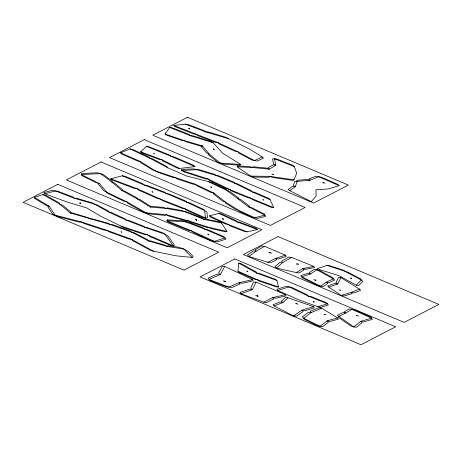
<?xml version="1.0" encoding="UTF-8"?>
<svg xmlns="http://www.w3.org/2000/svg" width="462" height="462" viewBox="0 0 462 462"><rect width="100%" height="100%" fill="white"/><g stroke="black" fill="none" stroke-linecap="round" stroke-linejoin="round"><path stroke-width="0.69" d="M34.483 197.384L34.471 198.319L46.339 205.492L49.319 206.352L55.07 215.153L58.021 216.597L79.308 222.089L81.676 222.02L106.918 230.33L131.71 239.333L153.546 251.218L175.958 255.798L192.094 257.426L193.226 256.901C187.058 247.748 178.032 246.875 167.816 245.79L167.059 246.419L148.452 240.933L131.41 232.063L110.245 224.497L70.282 212.994L59.529 203.985L43.018 194.583L34.483 197.384L49.319 206.352L47.805 206.768L52.408 213.814L55.07 215.153L81.676 222.02L84.009 223.464L104.198 230.116L106.918 230.33L108.98 231.774L128.817 238.97L131.71 239.333L132.577 240.662L150.046 250.167L153.546 251.218M296.315 303.644L295.986 303.759M237.97 271.182L238.71 263.115L241.857 263.998L256.196 271.962L256.629 273.077L276.934 280.526L278.511 286.983L276.057 286.821L258.691 280.861L256.808 279.527L237.97 271.182L238.97 272.366L254.036 279.042L256.808 279.527L278.511 286.983M237.116 166.817L237.289 165.95L249.515 166.511L252.402 167.51L269.317 169.144L275.814 165.263L274.509 158.807L272.488 158.853L273.539 164.016L275.814 165.263L273.134 164.813L267.937 167.92L269.317 169.144L266.453 168.058L252.922 166.753L252.402 167.51L237.116 166.817L250.699 176.103L254.054 177.067L269.265 177.269L269.71 176.357L294.046 179.81L296.702 173.267L294.294 166.586L292.925 165.344L277.096 159.119L274.509 158.807L294.294 166.586M256.017 282.074L252.466 289.709L240.835 293.716L240.061 292.44L249.365 289.229L252.466 289.709L250.687 288.219L253.528 282.109L256.017 282.074L285.539 294.71L286.094 295.905L275.739 298.209L272.592 297.597L263.756 302.194L240.835 293.716M340.944 277.656L337.774 283.951L328.759 287.098L327.72 285.909L334.933 283.385L337.774 283.951L335.955 282.588L338.496 277.552L340.944 277.656L359.511 289.085L360.649 290.292L353.99 292.983L351.189 292.452L341.216 295.414L328.759 287.098M224.74 266.407L220.334 274.497L209.003 279.435L208.154 278.078L217.215 274.128L220.334 274.497L218.642 272.944L222.17 266.476L224.74 266.407L252.639 279.631L253.124 280.838L242.244 283.298L239.033 282.704L228.8 287.075L226.259 286.792L210.424 280.682L209.003 279.435L228.8 287.075L231.803 287.503L239.986 284.003L239.033 282.704L252.639 279.631M165.021 133.974L183.668 140.384L185.591 141.626L200.6 146.056L202.437 145.917L201.074 146.339L206.468 152.795L209.176 153.985L202.437 145.917L183.668 140.384L181.514 140.327L166.591 135.199L165.021 133.974L169.71 127.466L172.418 127.835L189.033 134.442L190.477 135.724L213.201 142.775L222.73 153.332L240.76 164.397L240.009 165.2L223.625 164.177L217.319 161.995L208.437 154.695L209.176 153.985L220.276 163.115L240.76 164.397M356.277 285.221L361.267 280.041L360.955 279.036L348.284 272.309L326.905 265.419L316.955 268.78L338.998 275.67L356.277 285.221L358.87 285.493L362.866 281.346L361.267 280.041L345.426 271.627L343.809 270.409L328.996 265.436L326.905 265.419M287.918 297.759L282.958 302.506L274.11 305.977L273.036 304.764L280.111 301.986L282.958 302.506L281.364 301.236L285.331 297.441L287.918 297.759L313.588 306.653L314.327 307.894L304.966 310.707L301.888 310.169L293.572 315.939L274.11 305.977M140.662 151.807L146.408 146.373L149.572 146.939L169.485 154.995L171.298 156.439L194.952 166.574L179.591 168.486L176.698 167.85L162.63 160.88L162.006 159.777L140.662 151.807L142.313 153.118L159.39 159.494L162.006 159.777L179.591 168.486M276.443 268.075L282.727 262.555L291.499 257.409L313.802 266.401L314.512 267.538L305.578 269.334L302.633 268.653L296.309 272.574L276.443 268.075L274.994 266.724L280.018 262.306L282.727 262.555L281.577 261.203L288.594 257.086L291.499 257.409M248.775 256.45L256.063 251.218L264.576 246.338L285.401 255.122L286.336 256.341L278.361 259.009L275.433 258.46L267.902 262.243L248.775 256.45L247.441 255.105L253.274 250.924L256.063 251.218L254.885 249.89L261.694 245.986L264.576 246.338M289.651 190.633L295.339 186.712L297.135 181.381L296.743 180.342L306.993 179.447L309.95 180.267L318.705 176.732L321.604 177.264L337.901 184.396L339.079 185.649L328.332 188.964L315.869 189.778L316.158 195.871L311.371 201.623L289.651 190.633L288.167 189.42L292.717 186.278L295.339 186.712L293.376 185.47L294.814 181.208L297.135 181.381L309.95 180.267L308.859 179.048L315.864 176.218L318.705 176.732L339.079 185.649M188.739 128.396L189.085 128.217M188.97 128.748L189.79 128.985M153.742 153.344L154.089 153.165M153.811 153.592L154.735 153.944M79.926 202.835L80.273 202.651M79.995 203.078L80.919 203.43M213.785 149.711L214.131 149.532M151.958 191.643L152.304 191.464M152.61 192.059L152.934 192.273M121.546 232.328L121.893 232.149M211.417 187.688L211.763 187.508M273.088 174.347L273.66 174.336M196.315 219.779L196.679 219.947M196.362 220.414L196.708 220.235M222.401 218.618L222.748 218.439M263.357 200.213L263.704 200.034M208.472 235.019L208.818 234.84M322.857 182.733L323.429 182.715M323.706 182.761L323.637 182.987M246.829 271.096L247.176 270.917M247.517 271.494L247.02 271.385M296.789 263.946L297.361 263.935M297.187 264.114L296.904 263.889M315.159 280.099L315.223 279.874M296.633 303.725L296.564 303.95M351.357 278.875L351.703 278.696M314.2 301.819L313.288 301.467M313.767 302.327L314.12 302.142M340.436 290.246L340.506 290.021M340.841 290.413L340.91 290.188M324.087 314.212L324.018 314.437M357.103 315.586L357.034 315.812M262.277 156.947L254.389 160.574L251.472 159.858L238.38 152.864L238.028 151.836L218.307 142.787L173.77 125.439L185.406 124.18L187.947 124.445L204.037 130.567L205.521 131.832L228.592 138.756L248.602 148.625L262.277 156.947L263.479 158.166L257.172 161.071L254.389 160.574L238.028 151.836L235.089 151.247L219.311 144.005L218.307 142.787L215.546 142.435L197.794 135.649L196.113 134.309L193.249 133.876L175.375 126.784L173.77 125.439M323.296 182.785L323.03 182.652M120.594 152.83L130.036 148.903L133.062 149.561L149.059 157.092L150.035 158.322L167.423 167.648L186.544 176.005L211.29 182.317L225.681 189.125L226.444 190.257L248.978 207.097L264.934 215.119L265.789 216.28L257.582 218.382L252.056 217.29L239.045 211.226L238.415 210.17L225.433 202.073L214.102 193.185L195.345 184.24L152.587 169.906L140.488 162.497L140.494 161.544L120.594 152.83L121.725 154.06L137.641 161.036L140.494 161.544L157.271 172.066L173.059 177.564L175.352 177.679L177.165 178.956L193.162 184.199L195.345 184.24L196.171 185.406L211.174 192.567L214.102 193.185L213.427 193.901L222.493 201.01L225.433 202.073L225.185 202.893L235.574 209.367L238.415 210.17L254.683 217.746L264.934 215.119L264.501 214.097L251.732 207.681L248.978 207.097L249.665 206.41L240.829 199.572L237.93 198.556L238.513 197.84L229.319 191.199L226.444 190.257L208.46 181.745M321.708 308.229L310.99 312.641L303.701 318.231L304.192 319.277L317.244 325.756L322.794 326.594L328.494 322.17L327.142 320.801L320.016 326.334L303.701 318.231L302.362 316.863L308.194 312.387L310.99 312.641L310.089 311.336L318.664 307.808L321.708 308.229L337.601 317.925L338.444 319.109L330.076 321.408L327.142 320.801L337.601 317.925M359.511 289.085L351.189 292.452L352.096 293.636L344.121 296.009L341.216 295.414M294.046 179.81L292.585 180.359L273.117 177.599L269.71 176.357L250.699 176.103M285.401 255.122L275.433 258.46L276.686 259.69L270.663 262.716L267.902 262.243M277.76 290.517L289.068 286.885L292.048 287.537L307.276 294.877L308.102 296.061L327.385 303.771L328.361 304.949L320.83 307.322L317.972 306.733L299.151 299.982L277.76 290.517L276.969 289.27L286.018 286.365L289.068 286.885L308.102 296.061L310.678 296.379L326.103 302.546L327.385 303.771L317.972 306.733M226.946 231.398L225.623 231.797L210.897 228.511L208.541 227.287L188.623 220.888L166.256 214.674L146.258 212.867L142.954 211.873L127.656 203.182L127.137 202.004L103.863 190.8L98.036 183.928L99.336 183.454L107.582 193.295L123.995 201.259L127.137 202.004L146.258 212.867L149.457 213.97L165.46 215.419L166.256 214.674L168.653 216.02L186.55 220.992L188.623 220.888L190.477 222.164L206.41 227.281L208.541 227.287L226.946 231.398L221.454 222.984L219.063 221.777L204.764 218.792L203.58 219.254L182.149 210.62L167.238 207.883L166.129 208.402L150.26 207.068L137.156 198.833L121.91 190.494L111.908 182.12L100.531 173.625L97.003 172.782L81.543 173.533L81.214 174.561L81.913 175.693L96.408 182.808L99.336 183.454L81.214 174.561L100.531 173.625L103.43 174.613L112.532 181.41L111.908 182.12L114.767 183.177L122.771 189.876L121.91 190.494L124.763 191.199L136.954 197.863L137.156 198.833L140.021 199.653L150.502 206.243L150.26 207.068L150.624 206.277L163.323 207.346L166.129 208.402L187.266 212.104L202.321 218.047L203.58 219.254L221.454 222.984M313.588 306.653L301.888 310.169L303.112 311.567L296.454 316.181L293.572 315.939M110.776 178.794L122.291 175.82L125.242 176.334L142.706 183.68L144.127 185.002L166.308 193.491L186.804 202.229L204.695 210.678L206.918 212.035L207.502 217.862L205.423 217.966L202.489 217.388L186.475 210.146L185.406 208.916L160.73 199.214L137.301 188.785L110.776 178.794L112.924 180.301L134.147 188.288L137.301 188.785L138.744 190.171L157.484 198.516L160.73 199.214L162.589 200.652L182.334 208.414L185.406 208.916L205.423 217.966L204.695 210.678L203.933 209.552L189.622 202.789L186.804 202.229L185.551 200.97L169.156 193.976L166.308 193.491L164.634 192.146L146.887 185.36L144.127 185.002L122.291 175.82M44.699 193.717L55.446 190.973L57.929 191.228L73.296 197.159L74.659 198.383L96.76 204.712L108.772 211.226L108.957 212.185L126.224 220.131L145.253 227.558L164.87 234.182L167.781 235.787L174.509 245.126L173.279 245.859L169.877 245.131L149.168 236.249L147.39 234.76L120.905 226.051L100.704 216.222L86.717 207.912L67.579 202.223L44.699 193.717L43.896 192.544L52.495 190.35L55.446 190.973L74.659 198.383L76.536 198.256L91.967 202.783L108.957 212.185L111.66 212.67L125.468 219.023L126.224 220.131L128.713 220.397L143.942 226.345L145.253 227.558L147.465 227.627L163.161 232.923L164.87 234.182L173.279 245.859L147.39 234.76L144.554 234.505L123.366 227.541L120.905 226.051M209.471 215.818L218.884 213.415L221.708 213.964L236.301 220.761L237.127 221.91L257.455 229.55L247.095 231.808L244.629 231.549L229.539 225.687L228.234 224.474L209.471 215.818L210.366 216.99L225.381 223.92L228.234 224.474L247.095 231.808M285.539 294.71L272.592 297.597L273.723 298.902L266.649 302.581L263.756 302.194M313.802 266.401L302.633 268.653L304.042 269.877L298.983 273.013L296.309 272.574M258.004 296.038L257.536 296.096L258.039 296.304M356.352 315.592L356.82 315.54L356.317 315.327M296.13 303.528L295.819 303.69M223.1 219.028L223.423 219.132M223.389 219.219L223.088 219.121M350.854 278.014L351.178 278.118M351.114 278.199L350.837 278.101M273.423 174.526L273.117 174.422M323.077 182.542L323.4 182.646M152.518 192.065L152.131 191.921M222.984 219.046L222.58 218.907M195.865 219.56L196.39 219.739M196.252 219.785L195.853 219.652M207.969 234.159L208.298 234.269M208.374 234.332L208.801 234.482M269.277 252.431L269.698 252.57M269.08 252.529L269.41 252.627M297.124 264.125L296.823 264.021M247.817 271.691L247.511 271.592M351.259 278.188L351.686 278.338M315.742 280.318L315.355 280.18M222.603 218.821L223.025 218.971M351.611 278.413L351.264 278.286M269.97 252.974L269.692 252.887M224.688 281.069L225.011 281.173M225.294 281.323L225.612 281.427M257.178 295.726L257.496 295.836M324.567 314.703L324.266 314.61M269.692 252.783L270.305 252.824L269.9 252.656M224.977 281.26L224.37 281.219L224.769 281.387M225.572 281.514L224.971 281.474L225.375 281.641M257.467 295.917L256.855 295.882L257.259 296.05M324.278 314.512L324.89 314.553L324.486 314.379M273.793 207.686L270.772 207.155L252.454 199.572L250.895 198.21L230.088 189.691L208.27 179.071L181.479 170.414L181.451 169.415L193.976 168.873L216.476 175.572L234.881 183.304L251.952 191.828L270.114 199.694L273.793 207.686L250.895 198.21L248.111 197.788L231.468 190.968L230.088 189.691L226.807 188.883L209.355 180.388L208.27 179.071L205.44 178.834L184.003 171.91L181.479 170.414L199.076 169.646L214.547 174.313L216.476 175.572L219.08 175.941L233.807 182.126L234.881 183.304L237.739 183.928L251.397 190.748L251.952 191.828L254.602 192.244L269.132 198.539L270.114 199.694M210.787 186.919L211.602 187.26M211.532 187.295L210.724 186.954M79.92 203.165L80.735 203.505M80.665 203.54L79.857 203.199M43.018 194.583L46.067 195.432L59.275 202.951L59.529 203.985L62.462 205.099L71.067 212.312L70.282 212.994L72.268 212.913L88.236 217.7L90.24 218.976L92.071 218.803L108.073 223.221L110.245 224.497L112.74 224.705L129.672 230.757L131.41 232.063L134.35 232.767L147.984 239.865L148.452 240.933L150.271 240.794L165.153 245.183L167.059 246.419L183.709 248.989L192.094 257.426M185.406 124.18L205.521 131.832L207.819 131.843L226.282 137.387L228.592 138.756M169.71 127.466L190.477 135.724L192.816 135.77L210.99 141.412L213.201 142.775M146.408 146.373L171.298 156.439L174.474 157.068L193.393 165.177L194.952 166.574M324.22 182.871L325.127 183.252M188.825 128.632L189.229 128.8M213.253 148.943L214.137 149.243M213.981 149.324L213.201 149.07M273.204 174.284L273.504 174.428M271.789 173.978L272.69 174.359M262.676 199.526L263.559 199.827M351.553 278.488L350.774 278.228M196.564 220.028L195.784 219.773M297.776 264.004L298.683 264.385M270.622 252.847L271.523 253.228M269.352 252.749L269.063 252.616M208.668 234.632L207.888 234.373M316.106 280.174L315.552 280.082L315.852 280.22M339.016 289.755L339.922 290.136M313.733 279.608L314.639 279.989M357.617 315.696L358.524 316.077M313.969 301.94L313.19 301.68M325.208 314.576L326.108 314.957M297.153 303.834L298.059 304.215M121.749 231.941L120.969 231.687M223.146 280.809L224.053 281.191M255.63 295.472L256.537 295.853M218.884 213.415L237.127 221.91L239.657 222.164L255.919 228.274L257.455 229.55M130.036 148.903L150.035 158.322L153.061 159.101L166.978 166.563L167.423 167.648M238.71 263.115L256.629 273.077L259.101 273.296L275.346 279.25L276.934 280.526M338.715 316.528L338.554 317.492L350.658 325.843L353.846 326.969L356.595 327.217L361.977 322.759L360.574 321.396L353.846 326.969L337.399 315.338L342.914 312.583L345.605 313.092L351.911 309.373L354.764 309.898L370.536 316.88L372.424 319.317L363.588 321.956L360.574 321.396L371.621 318.099L351.911 309.373L349.249 308.911L344.207 311.885L345.605 313.092L338.715 316.528M167.365 219.883L166.869 220.72L168.636 222.164L188.427 230.29L191.615 230.879L214.374 241.36L217.365 241.897L225.895 239.12L223.833 236.636L207.617 229.631L204.758 229.129L185.147 221.685L181.988 220.657L167.365 219.883M326.12 282.213L320.686 286.249L317.637 285.522L302.541 277.928L300.756 275.6L307.68 273.371L310.47 273.978L316.84 269.768L319.837 270.559L333.067 277.864L333.379 278.898L334.644 280.088L328.834 282.744L326.12 282.213L333.379 278.898L316.84 269.768L314.154 269.363L309.061 272.73L310.47 273.978L301.819 276.761L320.686 286.249L323.29 286.659L327.639 283.431L326.12 282.213M57.831 184.344L23.1 202.316L183.98 270.143L218.711 252.171L57.831 184.344M101.057 161.977L66.32 179.949L227.2 247.776L261.937 229.805L101.057 161.977M144.277 139.616L109.546 157.582L270.426 225.41L305.157 207.444L144.277 139.616M187.503 117.25L152.766 135.222L313.646 203.049L348.383 185.077L187.503 117.25M234.8 258.951L200.063 276.923L360.943 344.75L395.68 326.778L234.8 258.951M278.02 236.59L243.289 254.556L404.169 322.384L438.9 304.418L278.02 236.59M225.034 237.89L214.374 241.36L211.122 240.621L192.914 232.242L191.615 230.879L166.869 220.72L187.63 221.927L203.32 227.887L204.758 229.129L225.034 237.89"/></g></svg>
